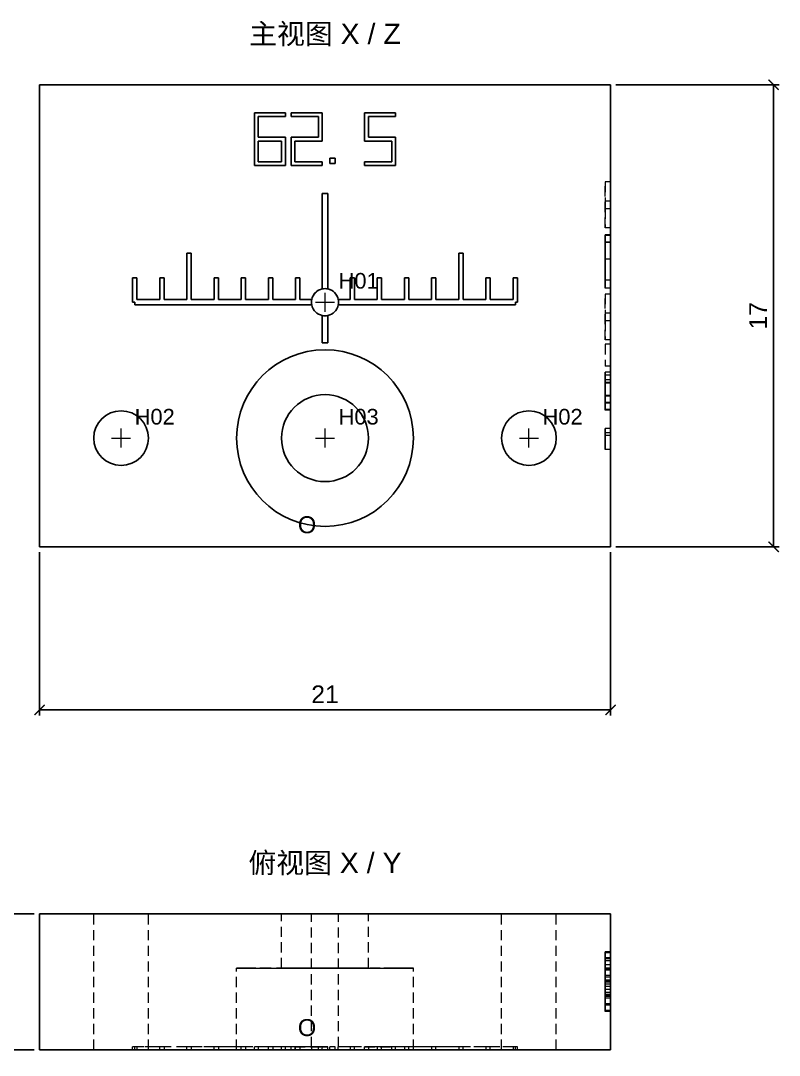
# Model space of a CAD drawing. Header units: millimetres. Extents: x 9 to 164, y 20 to 68.
# Drawn here: x 29.06 to 56.96, y 20.29 to 58.36 of the extents above; entities that cross this region are included whole.
import ezdxf
from ezdxf.enums import TextEntityAlignment as Align

# ---------------------------------------------------------------- set-up
doc = ezdxf.new("R2010")
doc.units = ezdxf.units.MM
doc.linetypes.add('WP_HIDDEN', pattern=[2.3, 1.5, -0.8])
for name, color, linetype, lineweight in [('ANNOTATIONS', 7, 'CONTINUOUS', 18), ('DIMENSIONS', 7, 'CONTINUOUS', 18), ('HIDDEN', 7, 'WP_HIDDEN', 13), ('VISIBLE', 7, 'CONTINUOUS', 25)]:
    doc.layers.add(name, color=color, linetype=linetype, lineweight=lineweight)
doc.styles.add('CJK', font='Arial Unicode.ttf')
doc.styles.add('OpenSansCondensed-Light', font='OpenSansCondensed-Light.ttf')
doc.dimstyles.new('EZDXF', dxfattribs={"dimtxt": 0.25, "dimasz": 0.175, "dimexe": 0.375, "dimexo": 0.125, "dimgap": 0.1, "dimtad": 1, "dimlfac": 100, "dimzin": 12, "dimdsep": 46, "dimtxsty": 'OpenSansCondensed-Light', "dimblk": 'ARCHTICK', "dimcen": 2.5, "dimazin": 3, "dimtfac": 0.5, "dimtmove": 2, "dimatfit": 3})

# ---------------------------------------------------------------- blocks, each defined once
blk = doc.blocks.new('_ARCHTICK')
at = {"color": 0, "linetype": 'BYBLOCK', "const_width": 0.15}
blk.add_lwpolyline([(-0.5, -0.5), (0.5, 0.5)], dxfattribs=at)

msp = doc.modelspace()

# ---------------------------------------------------------------- linework, layer by layer
at = {"layer": 'ANNOTATIONS'}
for p, q in [((40.25, 47.65), (40.25, 48.35)), ((39.9, 48), (40.6, 48)), ((32.75, 42.65), (32.75, 43.35)), ((40.25, 42.65), (40.25, 43.35)), ((47.75, 42.65), (47.75, 43.35)), ((32.4, 43), (33.1, 43)), ((39.9, 43), (40.6, 43)), ((47.4, 43), (48.1, 43))]:
    msp.add_line(p, q, dxfattribs=at)
at = {"layer": 'HIDDEN', "ltscale": 0.25}
for p, q in [((50.75, 52.42426), (50.55, 52.42426)), ((50.55, 52.42426), (50.55, 51.7209)), ((50.55, 50.73909), (50.55, 52.42426)), ((50.75, 51.7209), (50.75, 52.42426)), ((50.75, 52.42426), (50.75, 50.73909)), ((50.75, 51.7209), (50.55, 51.7209)), ((50.55, 51.7209), (50.55, 51.43955)), ((50.75, 51.43955), (50.55, 51.43955)), ((50.55, 51.43955), (50.55, 50.73909)), ((50.75, 51.43955), (50.75, 51.7209)), ((50.75, 50.73909), (50.75, 51.43955)), ((50.75, 50.73909), (50.55, 50.73909)), ((50.75, 50.48385), (50.55, 50.48385)), ((50.55, 49.58326), (50.55, 50.48385)), ((50.75, 50.45194), (50.55, 50.45194)), ((50.55, 50.45194), (50.55, 50.19815)), ((50.75, 50.48385), (50.75, 49.58326)), ((50.75, 50.19815), (50.75, 50.45194)), ((50.75, 50.20831), (50.55, 50.20831)), ((50.55, 50.20831), (50.55, 49.58326)), ((50.75, 50.19815), (50.55, 50.19815)), ((50.75, 49.58326), (50.75, 50.20831)), ((50.75, 49.58326), (50.55, 49.58326)), ((50.75, 48.80738), (50.55, 48.80738)), ((50.75, 48.51734), (50.55, 48.51734)), ((50.75, 48.2998), (50.55, 48.2998)), ((50.55, 48.2998), (50.55, 47.59644)), ((50.55, 46.61463), (50.55, 48.2998)), ((50.75, 47.59644), (50.75, 48.2998)), ((50.75, 48.2998), (50.75, 46.61463)), ((50.75, 47.59644), (50.55, 47.59644)), ((50.55, 47.59644), (50.55, 47.3151)), ((50.75, 47.3151), (50.75, 47.59644)), ((50.75, 47.3151), (50.55, 47.3151)), ((50.55, 47.3151), (50.55, 46.61463)), ((50.75, 46.61463), (50.75, 47.3151)), ((50.75, 46.61463), (50.55, 46.61463)), ((50.75, 46.45221), (50.55, 46.45221)), ((50.55, 46.45221), (50.55, 45.65023)), ((50.75, 45.65023), (50.75, 46.45221)), ((50.75, 45.65023), (50.55, 45.65023)), ((50.75, 45.42109), (50.55, 45.42109)), ((50.75, 45.31668), (50.55, 45.31668)), ((50.75, 45.1441), (50.55, 45.1441)), ((50.75, 45.04839), (50.55, 45.04839)), ((50.75, 45.02373), (50.55, 45.02373)), ((50.75, 44.57271), (50.55, 44.57271)), ((50.55, 44.5437), (50.55, 44.57271)), ((50.75, 44.5437), (50.55, 44.5437)), ((50.75, 44.57271), (50.75, 44.5437)), ((50.75, 44.31602), (50.55, 44.31602)), ((50.55, 44.31602), (50.55, 44.05498)), ((50.75, 44.28991), (50.55, 44.28991)), ((50.55, 44.02887), (50.55, 44.28991)), ((50.75, 44.05498), (50.75, 44.31602)), ((50.75, 44.28991), (50.75, 44.02887)), ((50.75, 44.05498), (50.55, 44.05498)), ((50.75, 44.02887), (50.55, 44.02887)), ((50.75, 43.35887), (50.55, 43.35887)), ((50.55, 43.35887), (50.55, 43.09782)), ((50.55, 43.19064), (50.55, 43.35887)), ((50.75, 43.19064), (50.55, 43.19064)), ((50.75, 43.09782), (50.55, 43.09782)), ((50.75, 43.09782), (50.75, 43.35887)), ((50.75, 43.35887), (50.75, 43.19064)), ((50.75, 42.57574), (50.55, 42.57574)), ((31.745, 20.5), (31.745, 25.5)), ((33.755, 20.5), (33.755, 25.5)), ((38.65, 23.5), (38.65, 25.5)), ((39.75, 20.6), (39.75, 25.5)), ((40.75, 20.6), (40.75, 25.5)), ((41.85, 23.5), (41.85, 25.5)), ((46.745, 20.5), (46.745, 25.5)), ((48.755, 20.5), (48.755, 25.5)), ((50.75, 24.1), (50.55, 24.1)), ((50.75, 24.09855), (50.55, 24.09855)), ((50.75, 24.06229), (50.55, 24.06229)), ((50.55, 21.92755), (50.55, 24.06229)), ((50.55, 24.06229), (50.55, 22.39888)), ((50.55, 24.06229), (50.55, 22.18715)), ((50.75, 24.06229), (50.75, 21.92755)), ((50.75, 22.39888), (50.75, 24.06229)), ((50.75, 22.18715), (50.75, 24.06229)), ((50.75, 23.88392), (50.55, 23.88392)), ((50.75, 23.84476), (50.55, 23.84476)), ((50.75, 23.76645), (50.55, 23.76645)), ((50.55, 22.97752), (50.55, 23.76645)), ((50.75, 23.62432), (50.55, 23.62432)), ((50.55, 23.62432), (50.55, 23.22841)), ((50.75, 23.76645), (50.75, 22.97752)), ((50.75, 23.22841), (50.75, 23.62432)), ((37, 20.5), (37, 23.5)), ((43.5, 20.5), (43.5, 23.5)), ((50.75, 23.50105), (50.55, 23.50105)), ((50.55, 23.50105), (50.55, 23.46625)), ((50.75, 23.46625), (50.55, 23.46625)), ((50.75, 23.42419), (50.55, 23.42419)), ((50.55, 23.42419), (50.55, 23.1617)), ((50.75, 23.22841), (50.55, 23.22841)), ((50.55, 23.22841), (50.55, 22.97897)), ((50.75, 23.46625), (50.75, 23.50105)), ((50.75, 23.1617), (50.75, 23.42419)), ((50.75, 22.97897), (50.75, 23.22841)), ((50.75, 23.1617), (50.55, 23.1617)), ((50.75, 23.05583), (50.55, 23.05583)), ((50.55, 23.05583), (50.55, 22.8267)), ((50.75, 23.02683), (50.55, 23.02683)), ((50.75, 22.97897), (50.55, 22.97897)), ((50.55, 22.97897), (50.55, 22.97752)), ((50.75, 22.97752), (50.55, 22.97752)), ((50.75, 22.91081), (50.55, 22.91081)), ((50.75, 22.8267), (50.75, 23.05583)), ((50.75, 22.97752), (50.75, 22.97897)), ((50.75, 22.8296), (50.55, 22.8296)), ((50.75, 22.8267), (50.55, 22.8267)), ((50.75, 22.71358), (50.55, 22.71358)), ((50.55, 22.71358), (50.55, 22.46124)), ((50.75, 22.60046), (50.55, 22.60046)), ((50.55, 22.53085), (50.55, 22.60046)), ((50.75, 22.53085), (50.55, 22.53085)), ((50.75, 22.52505), (50.55, 22.52505)), ((50.55, 22.52505), (50.55, 22.47864)), ((50.75, 22.47864), (50.55, 22.47864)), ((50.75, 22.46124), (50.55, 22.46124)), ((50.75, 22.46124), (50.75, 22.71358)), ((50.75, 22.60046), (50.75, 22.53085)), ((50.75, 22.47864), (50.75, 22.52505)), ((50.75, 22.39888), (50.55, 22.39888)), ((50.75, 22.18715), (50.55, 22.18715)), ((50.55, 21.93626), (50.55, 22.18715)), ((50.75, 22.14219), (50.55, 22.14219)), ((50.75, 22.14074), (50.55, 22.14074)), ((50.75, 22.18715), (50.75, 21.93626)), ((50.75, 21.93626), (50.55, 21.93626)), ((50.75, 21.92755), (50.55, 21.92755)), ((50.75, 21.9), (50.55, 21.9)), ((33.25, 20.6), (33.17, 20.6)), ((33.33, 20.6), (33.17, 20.6)), ((33.17, 20.5), (33.17, 20.6)), ((33.25, 20.5), (33.25, 20.6)), ((39.7601, 20.6), (33.25, 20.6)), ((34.17, 20.6), (33.33, 20.6)), ((33.33, 20.6), (33.33, 20.5)), ((34.33, 20.6), (34.17, 20.6)), ((34.17, 20.5), (34.17, 20.6)), ((35.17, 20.6), (34.33, 20.6)), ((34.33, 20.6), (34.33, 20.5)), ((35.33, 20.6), (35.17, 20.6)), ((35.17, 20.5), (35.17, 20.6)), ((36.17, 20.6), (35.33, 20.6)), ((35.33, 20.6), (35.33, 20.5)), ((36.33, 20.6), (36.17, 20.6)), ((36.17, 20.5), (36.17, 20.6)), ((37.17, 20.6), (36.33, 20.6)), ((36.33, 20.6), (36.33, 20.5)), ((37.33, 20.6), (37.17, 20.6)), ((37.17, 20.5), (37.17, 20.6)), ((38.17, 20.6), (37.33, 20.6)), ((37.33, 20.6), (37.33, 20.5)), ((37.655, 20.5), (37.655, 20.6)), ((38.795, 20.6), (37.655, 20.6)), ((38.795, 20.6), (37.795, 20.6)), ((37.795, 20.6), (37.795, 20.5)), ((38.655, 20.6), (37.795, 20.6)), ((38.33, 20.6), (38.17, 20.6)), ((38.17, 20.5), (38.17, 20.6)), ((39.17, 20.6), (38.33, 20.6)), ((38.33, 20.6), (38.33, 20.5)), ((38.655, 20.5), (38.655, 20.6)), ((38.795, 20.5), (38.795, 20.6)), ((40.145, 20.6), (39.005, 20.6)), ((39.005, 20.5), (39.005, 20.6)), ((40.005, 20.6), (39.005, 20.6)), ((39.145, 20.6), (40.145, 20.6)), ((39.145, 20.6), (39.145, 20.5)), ((39.33, 20.6), (39.17, 20.6)), ((39.17, 20.5), (39.17, 20.6)), ((39.7601, 20.6), (39.33, 20.6)), ((39.33, 20.6), (39.33, 20.5)), ((39.7601, 20.5), (39.7601, 20.6)), ((40.005, 20.5), (40.005, 20.6)), ((40.145, 20.5), (40.145, 20.6)), ((40.15, 20.5), (40.15, 20.6)), ((40.35, 20.6), (40.15, 20.6)), ((40.35, 20.5), (40.35, 20.6)), ((40.425, 20.5), (40.425, 20.6)), ((40.625, 20.6), (40.425, 20.6)), ((40.625, 20.5), (40.625, 20.6)), ((40.7399, 20.5), (40.7399, 20.6)), ((41.17, 20.6), (40.7399, 20.6)), ((47.25, 20.6), (40.7399, 20.6)), ((41.17, 20.6), (41.17, 20.5)), ((41.33, 20.6), (41.17, 20.6)), ((42.17, 20.6), (41.33, 20.6)), ((41.33, 20.5), (41.33, 20.6)), ((41.705, 20.6), (42.845, 20.6)), ((41.705, 20.5), (41.705, 20.6)), ((42.705, 20.6), (41.705, 20.6)), ((42.845, 20.6), (41.845, 20.6)), ((41.845, 20.6), (41.845, 20.5)), ((42.33, 20.6), (42.17, 20.6)), ((42.17, 20.6), (42.17, 20.5)), ((43.17, 20.6), (42.33, 20.6)), ((42.33, 20.5), (42.33, 20.6)), ((42.705, 20.5), (42.705, 20.6)), ((42.845, 20.5), (42.845, 20.6)), ((43.33, 20.6), (43.17, 20.6)), ((43.17, 20.6), (43.17, 20.5)), ((44.17, 20.6), (43.33, 20.6)), ((43.33, 20.5), (43.33, 20.6)), ((44.33, 20.6), (44.17, 20.6)), ((44.17, 20.6), (44.17, 20.5)), ((45.17, 20.6), (44.33, 20.6)), ((44.33, 20.5), (44.33, 20.6)), ((45.33, 20.6), (45.17, 20.6)), ((45.17, 20.6), (45.17, 20.5)), ((46.17, 20.6), (45.33, 20.6)), ((45.33, 20.5), (45.33, 20.6)), ((46.33, 20.6), (46.17, 20.6)), ((46.17, 20.6), (46.17, 20.5)), ((47.17, 20.6), (46.33, 20.6)), ((46.33, 20.5), (46.33, 20.6)), ((47.33, 20.6), (47.17, 20.6)), ((47.17, 20.6), (47.17, 20.5)), ((47.33, 20.6), (47.25, 20.6)), ((47.25, 20.5), (47.25, 20.6)), ((47.33, 20.5), (47.33, 20.6)), ((33.17, 20.5), (33.33, 20.5)), ((33.17, 20.5), (33.25, 20.5)), ((33.25, 20.5), (39.7601, 20.5)), ((33.33, 20.5), (34.17, 20.5)), ((34.17, 20.5), (34.33, 20.5)), ((34.33, 20.5), (35.17, 20.5)), ((35.17, 20.5), (35.33, 20.5)), ((35.33, 20.5), (36.17, 20.5)), ((36.17, 20.5), (36.33, 20.5)), ((36.33, 20.5), (37.17, 20.5)), ((37.17, 20.5), (37.33, 20.5)), ((37.33, 20.5), (38.17, 20.5)), ((37.655, 20.5), (38.795, 20.5)), ((37.795, 20.5), (38.795, 20.5)), ((37.795, 20.5), (38.655, 20.5)), ((38.17, 20.5), (38.33, 20.5)), ((38.33, 20.5), (39.17, 20.5)), ((39.005, 20.5), (40.145, 20.5)), ((39.005, 20.5), (40.005, 20.5)), ((39.145, 20.5), (40.145, 20.5)), ((39.17, 20.5), (39.33, 20.5)), ((39.33, 20.5), (39.7601, 20.5)), ((40.15, 20.5), (40.35, 20.5)), ((40.425, 20.5), (40.625, 20.5)), ((40.7399, 20.5), (47.25, 20.5)), ((40.7399, 20.5), (41.17, 20.5)), ((41.17, 20.5), (41.33, 20.5)), ((41.33, 20.5), (42.17, 20.5)), ((41.705, 20.5), (42.845, 20.5)), ((41.705, 20.5), (42.705, 20.5)), ((41.845, 20.5), (42.845, 20.5)), ((42.17, 20.5), (42.33, 20.5)), ((42.33, 20.5), (43.17, 20.5)), ((43.17, 20.5), (43.33, 20.5)), ((43.33, 20.5), (44.17, 20.5)), ((44.17, 20.5), (44.33, 20.5)), ((44.33, 20.5), (45.17, 20.5)), ((45.17, 20.5), (45.33, 20.5)), ((45.33, 20.5), (46.17, 20.5)), ((46.17, 20.5), (46.33, 20.5)), ((46.33, 20.5), (47.17, 20.5)), ((47.17, 20.5), (47.33, 20.5)), ((47.25, 20.5), (47.33, 20.5))]:
    msp.add_line(p, q, dxfattribs=at)
for points in [[(50.55, 50.48385), (50.55, 50.05603)], [(50.55, 50.29097), (50.55, 50.38415), (50.55, 50.45194)], [(50.55, 49.99875), (50.55, 50.08689), (50.55, 50.16498), (50.55, 50.23301), (50.55, 50.29097)], [(50.75, 50.05603), (50.75, 50.48385)], [(50.75, 50.45194), (50.75, 50.38485), (50.75, 50.29097)], [(50.75, 50.29097), (50.75, 50.16425), (50.75, 49.99875)], [(50.55, 49.94436), (50.55, 50.02612), (50.55, 50.09736), (50.55, 50.15809), (50.55, 50.20831)], [(50.55, 50.19815), (50.55, 50.1445), (50.55, 50.07924)], [(50.55, 50.07924), (50.55, 49.99295), (50.55, 49.8762)], [(50.55, 50.05603), (50.55, 49.60356)], [(50.55, 49.58181), (50.55, 49.80133), (50.55, 49.99875)], [(50.55, 49.58761), (50.55, 49.94436)], [(50.55, 49.8762), (50.55, 49.73698), (50.55, 49.58326)], [(50.75, 50.20831), (50.75, 50.15734), (50.75, 50.09611), (50.75, 49.94436)], [(50.75, 50.07924), (50.75, 50.14491), (50.75, 50.19815)], [(50.75, 49.8762), (50.75, 49.99262), (50.75, 50.07924)], [(50.75, 49.60356), (50.75, 50.05603)], [(50.75, 49.99875), (50.75, 49.8002), (50.75, 49.58181)], [(50.75, 49.94436), (50.75, 49.58761)], [(50.75, 49.58326), (50.75, 49.73662), (50.75, 49.8762)], [(50.55, 49.60356), (50.55, 49.30463), (50.55, 49.03434)], [(50.55, 49.19024), (50.55, 49.38312), (50.55, 49.58761)], [(50.55, 49.58326), (50.55, 49.40343), (50.55, 49.2497)], [(50.55, 49.02057), (50.55, 49.2827), (50.55, 49.58181)], [(50.75, 49.03434), (50.75, 49.30617), (50.75, 49.60356)], [(50.75, 49.58761), (50.75, 49.38318), (50.75, 49.19024)], [(50.75, 49.2497), (50.75, 49.40447), (50.75, 49.58326)], [(50.75, 49.58181), (50.75, 49.28526), (50.75, 49.02057)], [(50.55, 49.2497), (50.55, 49.12263), (50.55, 49.02274)], [(50.55, 48.90527), (50.55, 48.95979), (50.55, 49.02546), (50.55, 49.10228), (50.55, 49.19024)], [(50.75, 49.02274), (50.75, 49.12298), (50.75, 49.2497)], [(50.75, 49.19024), (50.75, 49.1023), (50.75, 49.0253), (50.75, 48.95958), (50.75, 48.90527)], [(50.55, 49.03434), (50.55, 48.9142), (50.55, 48.80974), (50.55, 48.72096), (50.55, 48.64786)], [(50.55, 49.02274), (50.55, 48.94606), (50.55, 48.8886)], [(50.55, 48.64713), (50.55, 48.71915), (50.55, 48.80539), (50.55, 48.90586), (50.55, 49.02057)], [(50.55, 48.80738), (50.55, 48.8135), (50.55, 48.83186), (50.55, 48.86245), (50.55, 48.90527)], [(50.55, 48.8886), (50.55, 48.85307), (50.55, 48.82769), (50.55, 48.81246), (50.55, 48.80738)], [(50.75, 48.64786), (50.75, 48.72082), (50.75, 48.80989), (50.75, 48.91466), (50.75, 49.03434)], [(50.75, 48.8886), (50.75, 48.9461), (50.75, 49.02274)], [(50.75, 49.02057), (50.75, 48.9054), (50.75, 48.80447), (50.75, 48.71833), (50.75, 48.64713)], [(50.75, 48.90527), (50.75, 48.86174), (50.75, 48.83118), (50.75, 48.81323), (50.75, 48.80738)], [(50.75, 48.80738), (50.75, 48.8124), (50.75, 48.82756), (50.75, 48.85294), (50.75, 48.8886)], [(50.55, 48.64786), (50.55, 48.59075), (50.55, 48.54997), (50.55, 48.52549), (50.55, 48.51734)], [(50.55, 48.51734), (50.55, 48.52545), (50.55, 48.54979), (50.55, 48.59035), (50.55, 48.64713)], [(50.75, 48.51734), (50.75, 48.52531), (50.75, 48.54956), (50.75, 48.59039), (50.75, 48.64786)], [(50.75, 48.64713), (50.75, 48.59024), (50.75, 48.54962), (50.75, 48.52536), (50.75, 48.51734)], [(50.55, 45.42109), (50.55, 45.4084), (50.55, 45.37034), (50.55, 45.30689), (50.55, 45.21806)], [(50.55, 45.31668), (50.55, 45.36236), (50.55, 45.39499), (50.55, 45.41457), (50.55, 45.42109)], [(50.55, 45.02373), (50.55, 45.11274), (50.55, 45.19123), (50.55, 45.25921), (50.55, 45.31668)], [(50.55, 45.31668), (50.55, 45.29819), (50.55, 45.24272)], [(50.55, 45.23909), (50.55, 45.29728), (50.55, 45.31668)], [(50.75, 45.21806), (50.75, 45.30648), (50.75, 45.37029), (50.75, 45.40851), (50.75, 45.42109)], [(50.75, 45.42109), (50.75, 45.4147), (50.75, 45.39528), (50.75, 45.36262), (50.75, 45.31668)], [(50.75, 45.31668), (50.75, 45.259), (50.75, 45.19073), (50.75, 45.02373)], [(50.75, 45.24272), (50.75, 45.2982), (50.75, 45.31668)], [(50.75, 45.31668), (50.75, 45.29725), (50.75, 45.23909)], [(50.55, 45.24272), (50.55, 45.15099), (50.55, 45.02373)], [(50.55, 45.01503), (50.55, 45.14428), (50.55, 45.23909)], [(50.55, 45.21806), (50.55, 45.10984), (50.55, 44.9882), (50.55, 44.85315), (50.55, 44.70468)], [(50.55, 45.1441), (50.55, 45.13676), (50.55, 45.11473), (50.55, 45.07802), (50.55, 45.02663)], [(50.55, 45.01721), (50.55, 45.07272), (50.55, 45.11238), (50.55, 45.13617), (50.55, 45.1441)], [(50.55, 45.04839), (50.55, 45.04231), (50.55, 45.02409), (50.55, 44.99373), (50.55, 44.95122)], [(50.55, 44.91496), (50.55, 44.97334), (50.55, 45.01503), (50.55, 45.04005), (50.55, 45.04839)], [(50.55, 45.02663), (50.55, 44.89321), (50.55, 44.72788)], [(50.55, 44.70613), (50.55, 44.87599), (50.55, 45.01721)], [(50.55, 44.69453), (50.55, 44.86167), (50.55, 45.01503)], [(50.55, 44.95122), (50.55, 44.83991), (50.55, 44.70033)], [(50.75, 45.02373), (50.75, 45.15062), (50.75, 45.24272)], [(50.75, 45.23909), (50.75, 45.14406), (50.75, 45.01503)], [(50.75, 44.70468), (50.75, 44.85109), (50.75, 44.98648), (50.75, 45.10922), (50.75, 45.21806)], [(50.75, 45.02663), (50.75, 45.07808), (50.75, 45.11486), (50.75, 45.13684), (50.75, 45.1441)], [(50.75, 45.1441), (50.75, 45.13624), (50.75, 45.11247), (50.75, 45.07272), (50.75, 45.01721)], [(50.75, 44.95122), (50.75, 44.99374), (50.75, 45.02415), (50.75, 45.04235), (50.75, 45.04839)], [(50.75, 45.04839), (50.75, 45.04018), (50.75, 45.01526), (50.75, 44.97344), (50.75, 44.91496)], [(50.75, 44.72788), (50.75, 44.89284), (50.75, 45.02663)], [(50.75, 45.01721), (50.75, 44.87588), (50.75, 44.70613)], [(50.75, 45.01503), (50.75, 44.86143), (50.75, 44.69453)], [(50.75, 44.70033), (50.75, 44.8396), (50.75, 44.95122)], [(50.55, 44.61477), (50.55, 44.7732), (50.55, 44.91496)], [(50.55, 44.72788), (50.55, 44.64486), (50.55, 44.5437)], [(50.55, 44.44291), (50.55, 44.56274), (50.55, 44.70613)], [(50.55, 44.70468), (50.55, 44.57067), (50.55, 44.44853), (50.55, 44.33827), (50.55, 44.23988)], [(50.55, 44.70033), (50.55, 44.56074), (50.55, 44.44654)], [(50.55, 44.27251), (50.55, 44.36252), (50.55, 44.46285), (50.55, 44.57353), (50.55, 44.69453)], [(50.55, 44.57271), (50.55, 44.61477)], [(50.75, 44.91496), (50.75, 44.77304), (50.75, 44.61477)], [(50.75, 44.5437), (50.75, 44.64452), (50.75, 44.72788)], [(50.75, 44.70613), (50.75, 44.56291), (50.75, 44.44291)], [(50.75, 44.23988), (50.75, 44.33891), (50.75, 44.45005), (50.75, 44.70468)], [(50.75, 44.44654), (50.75, 44.56096), (50.75, 44.70033)], [(50.75, 44.69453), (50.75, 44.46408), (50.75, 44.36308), (50.75, 44.27251)], [(50.75, 44.61477), (50.75, 44.57271)], [(50.55, 44.44654), (50.55, 44.36315), (50.55, 44.31602)], [(50.55, 44.28991), (50.55, 44.35064), (50.55, 44.44291)], [(50.55, 44.05498), (50.55, 44.08652), (50.55, 44.13329), (50.55, 44.19529), (50.55, 44.27251)], [(50.55, 44.23988), (50.55, 44.15735), (50.55, 44.09468), (50.55, 44.05185), (50.55, 44.02887)], [(50.75, 44.31602), (50.75, 44.36262), (50.75, 44.44654)], [(50.75, 44.44291), (50.75, 44.34963), (50.75, 44.28991)], [(50.75, 44.27251), (50.75, 44.19456), (50.75, 44.13233), (50.75, 44.0859), (50.75, 44.05498)], [(50.75, 44.02887), (50.75, 44.05156), (50.75, 44.09429), (50.75, 44.15721), (50.75, 44.23988)], [(50.55, 42.9586), (50.55, 43.03456), (50.55, 43.09855), (50.55, 43.15058), (50.55, 43.19064)], [(50.55, 43.09782), (50.55, 42.98888), (50.55, 42.85056)], [(50.75, 43.19064), (50.75, 43.14986), (50.75, 43.09729), (50.75, 43.03336), (50.75, 42.9586)], [(50.75, 42.85056), (50.75, 42.98806), (50.75, 43.09782)], [(50.55, 42.57574), (50.55, 42.78095), (50.55, 42.9586)], [(50.55, 42.85056), (50.55, 42.70536), (50.55, 42.57574)], [(50.75, 42.9586), (50.75, 42.78014), (50.75, 42.57574)], [(50.75, 42.57574), (50.75, 42.70627), (50.75, 42.85056)], [(33.755, 25.5), (33.7298, 25.5), (33.65547, 25.5), (33.53574, 25.5), (33.37661, 25.5), (33.18605, 25.5), (32.97363, 25.5), (32.75, 25.5), (32.52637, 25.5), (32.31395, 25.5), (32.12339, 25.5), (31.96426, 25.5), (31.84453, 25.5), (31.7702, 25.5), (31.745, 25.5)], [(31.745, 25.5), (31.75132, 25.5), (31.7702, 25.5), (31.8014, 25.5), (31.84453, 25.5), (31.89904, 25.5), (31.96426, 25.5), (32.03936, 25.5), (32.12339, 25.5), (32.21531, 25.5), (32.31395, 25.5), (32.41807, 25.5), (32.52637, 25.5), (32.63748, 25.5), (32.75, 25.5)], [(32.75, 25.5), (32.86252, 25.5), (32.97363, 25.5), (33.08193, 25.5), (33.18605, 25.5), (33.28469, 25.5), (33.37661, 25.5), (33.46064, 25.5), (33.53574, 25.5), (33.60096, 25.5), (33.65547, 25.5), (33.6986, 25.5), (33.7298, 25.5), (33.74868, 25.5), (33.755, 25.5)], [(41.85, 25.5), (41.80988, 25.5), (41.69155, 25.5), (41.50093, 25.5), (41.24758, 25.5), (40.94421, 25.5), (40.60603, 25.5), (40.25, 25.5), (39.89397, 25.5), (39.55579, 25.5), (39.25242, 25.5), (38.99907, 25.5), (38.80845, 25.5), (38.69012, 25.5), (38.65, 25.5)], [(38.65, 25.5), (38.66006, 25.5), (38.69012, 25.5), (38.73979, 25.5), (38.80845, 25.5), (38.89524, 25.5), (38.99907, 25.5), (39.11863, 25.5), (39.25242, 25.5), (39.39875, 25.5), (39.55579, 25.5), (39.72155, 25.5), (39.89397, 25.5), (40.07086, 25.5), (40.25, 25.5)], [(40.75, 25.5), (40.73746, 25.5), (40.70048, 25.5), (40.64092, 25.5), (40.56174, 25.5), (40.46694, 25.5), (40.36126, 25.5), (40.25, 25.5), (40.13874, 25.5), (40.03306, 25.5), (39.93826, 25.5), (39.85908, 25.5), (39.79952, 25.5), (39.76254, 25.5), (39.75, 25.5)], [(39.75, 25.5), (39.75314, 25.5), (39.76254, 25.5), (39.77806, 25.5), (39.79952, 25.5), (39.82664, 25.5), (39.85908, 25.5), (39.89645, 25.5), (39.93826, 25.5), (39.98398, 25.5), (40.03306, 25.5), (40.08486, 25.5), (40.13874, 25.5), (40.19402, 25.5), (40.25, 25.5)], [(40.25, 25.5), (40.42914, 25.5), (40.60603, 25.5), (40.77845, 25.5), (40.94421, 25.5), (41.10125, 25.5), (41.24758, 25.5), (41.38137, 25.5), (41.50093, 25.5), (41.60476, 25.5), (41.69155, 25.5), (41.76021, 25.5), (41.80988, 25.5), (41.83994, 25.5), (41.85, 25.5)], [(40.25, 25.5), (40.30598, 25.5), (40.36126, 25.5), (40.41514, 25.5), (40.46694, 25.5), (40.51602, 25.5), (40.56174, 25.5), (40.60355, 25.5), (40.64092, 25.5), (40.67336, 25.5), (40.70048, 25.5), (40.72194, 25.5), (40.73746, 25.5), (40.74686, 25.5), (40.75, 25.5)], [(48.755, 25.5), (48.7298, 25.5), (48.65547, 25.5), (48.53574, 25.5), (48.37661, 25.5), (48.18605, 25.5), (47.97363, 25.5), (47.75, 25.5), (47.52637, 25.5), (47.31395, 25.5), (47.12339, 25.5), (46.96426, 25.5), (46.84453, 25.5), (46.7702, 25.5), (46.745, 25.5)], [(46.745, 25.5), (46.75132, 25.5), (46.7702, 25.5), (46.8014, 25.5), (46.84453, 25.5), (46.89904, 25.5), (46.96426, 25.5), (47.03936, 25.5), (47.12339, 25.5), (47.21531, 25.5), (47.31395, 25.5), (47.41807, 25.5), (47.52637, 25.5), (47.63748, 25.5), (47.75, 25.5)], [(47.75, 25.5), (47.86252, 25.5), (47.97363, 25.5), (48.08193, 25.5), (48.18605, 25.5), (48.28469, 25.5), (48.37661, 25.5), (48.46064, 25.5), (48.53574, 25.5), (48.60096, 25.5), (48.65547, 25.5), (48.6986, 25.5), (48.7298, 25.5), (48.74868, 25.5), (48.755, 25.5)], [(50.55, 24.1), (50.55, 24.08958), (50.55, 24.05831), (50.55, 24.00619), (50.55, 23.93322)], [(50.55, 23.90639), (50.55, 23.9911), (50.55, 24.0516), (50.55, 24.0879), (50.55, 24.1)], [(50.55, 24.09855), (50.55, 24.09017), (50.55, 24.06501), (50.55, 24.02309), (50.55, 23.9644)], [(50.55, 24.01516), (50.55, 24.05164), (50.55, 24.0777), (50.55, 24.09334), (50.55, 24.09855)], [(50.55, 23.76645), (50.55, 23.84399), (50.55, 23.91129), (50.55, 23.96835), (50.55, 24.01516)], [(50.75, 23.93322), (50.75, 24.00657), (50.75, 24.05885), (50.75, 24.08985), (50.75, 24.1)], [(50.75, 24.1), (50.75, 24.08825), (50.75, 24.05224), (50.75, 23.99149), (50.75, 23.90639)], [(50.75, 23.9644), (50.75, 24.0234), (50.75, 24.06538), (50.75, 24.09033), (50.75, 24.09855)], [(50.75, 24.09855), (50.75, 24.09333), (50.75, 24.07767), (50.75, 24.05159), (50.75, 24.01516)], [(50.75, 24.01516), (50.75, 23.96792), (50.75, 23.91055), (50.75, 23.76645)], [(50.55, 23.9644), (50.55, 23.88985), (50.55, 23.80035), (50.55, 23.69588), (50.55, 23.57647)], [(50.55, 23.93322), (50.55, 23.84367), (50.55, 23.74179), (50.55, 23.62759), (50.55, 23.50105)], [(50.55, 23.43434), (50.55, 23.56826), (50.55, 23.69158), (50.55, 23.80429), (50.55, 23.90639)], [(50.55, 23.88392), (50.55, 23.87594), (50.55, 23.85201), (50.55, 23.81213), (50.55, 23.7563)], [(50.55, 23.78603), (50.55, 23.82885), (50.55, 23.85944), (50.55, 23.8778), (50.55, 23.88392)], [(50.55, 23.84476), (50.55, 23.82718), (50.55, 23.77442)], [(50.55, 23.75194), (50.55, 23.79255), (50.55, 23.82156), (50.55, 23.83896), (50.55, 23.84476)], [(50.55, 23.46625), (50.55, 23.56944), (50.55, 23.65714), (50.55, 23.72933), (50.55, 23.78603)], [(50.55, 23.77442), (50.55, 23.62432)], [(50.55, 23.7563), (50.55, 23.61345), (50.55, 23.44015)], [(50.55, 23.4677), (50.55, 23.55725), (50.55, 23.63448), (50.55, 23.69937), (50.55, 23.75194)], [(50.75, 23.57647), (50.75, 23.69569), (50.75, 23.8005), (50.75, 23.89018), (50.75, 23.9644)], [(50.75, 23.50105), (50.75, 23.62651), (50.75, 23.741), (50.75, 23.84348), (50.75, 23.93322)], [(50.75, 23.90639), (50.75, 23.80487), (50.75, 23.69169), (50.75, 23.43434)], [(50.75, 23.7563), (50.75, 23.81207), (50.75, 23.85205), (50.75, 23.87599), (50.75, 23.88392)], [(50.75, 23.88392), (50.75, 23.87784), (50.75, 23.85951), (50.75, 23.82887), (50.75, 23.78603)], [(50.75, 23.77442), (50.75, 23.82715), (50.75, 23.84476)], [(50.75, 23.84476), (50.75, 23.83897), (50.75, 23.82157), (50.75, 23.79253), (50.75, 23.75194)], [(50.75, 23.78603), (50.75, 23.72817), (50.75, 23.65501), (50.75, 23.56738), (50.75, 23.46625)], [(50.75, 23.62432), (50.75, 23.77442)], [(50.75, 23.44015), (50.75, 23.61323), (50.75, 23.7563)], [(50.75, 23.75194), (50.75, 23.69939), (50.75, 23.63432), (50.75, 23.55695), (50.75, 23.4677)], [(43.5, 23.5), (43.41852, 23.5), (43.17815, 23.5), (42.79095, 23.5), (42.27634, 23.5), (41.66012, 23.5), (40.97319, 23.5), (40.25, 23.5), (39.52681, 23.5), (38.83988, 23.5), (38.22366, 23.5), (37.70905, 23.5), (37.32185, 23.5), (37.08148, 23.5), (37, 23.5)], [(37, 23.5), (37.02044, 23.5), (37.08148, 23.5), (37.18238, 23.5), (37.32185, 23.5), (37.49815, 23.5), (37.70905, 23.5), (37.9519, 23.5), (38.22366, 23.5), (38.5209, 23.5), (38.83988, 23.5), (39.17659, 23.5), (39.52681, 23.5), (39.88612, 23.5), (40.25, 23.5)], [(41.85, 23.5), (41.80988, 23.5), (41.69155, 23.5), (41.50093, 23.5), (41.24758, 23.5), (40.94421, 23.5), (40.60603, 23.5), (40.25, 23.5), (39.89397, 23.5), (39.55579, 23.5), (39.25242, 23.5), (38.99907, 23.5), (38.80845, 23.5), (38.69012, 23.5), (38.65, 23.5)], [(38.65, 23.5), (38.66006, 23.5), (38.69012, 23.5), (38.73979, 23.5), (38.80845, 23.5), (38.89524, 23.5), (38.99907, 23.5), (39.11863, 23.5), (39.25242, 23.5), (39.39875, 23.5), (39.55579, 23.5), (39.72155, 23.5), (39.89397, 23.5), (40.07086, 23.5), (40.25, 23.5)], [(40.25, 23.5), (40.42914, 23.5), (40.60603, 23.5), (40.77845, 23.5), (40.94421, 23.5), (41.10125, 23.5), (41.24758, 23.5), (41.38137, 23.5), (41.50093, 23.5), (41.60476, 23.5), (41.69155, 23.5), (41.76021, 23.5), (41.80988, 23.5), (41.83994, 23.5), (41.85, 23.5)], [(40.25, 23.5), (40.61388, 23.5), (40.97319, 23.5), (41.32341, 23.5), (41.66012, 23.5), (41.9791, 23.5), (42.27634, 23.5), (42.5481, 23.5), (42.79095, 23.5), (43.00185, 23.5), (43.17815, 23.5), (43.31762, 23.5), (43.41852, 23.5), (43.47956, 23.5), (43.5, 23.5)], [(50.55, 23.57647), (50.55, 23.30781), (50.55, 23.00943)], [(50.55, 22.99202), (50.55, 23.12835), (50.55, 23.25307), (50.55, 23.36618), (50.55, 23.4677)], [(50.55, 23.44015), (50.55, 23.27609), (50.55, 23.14357)], [(50.55, 23.09136), (50.55, 23.24563), (50.55, 23.43434)], [(50.75, 23.00943), (50.75, 23.30605), (50.75, 23.57647)], [(50.75, 23.4677), (50.75, 23.3641), (50.75, 23.24975), (50.75, 22.99202)], [(50.75, 23.14357), (50.75, 23.27642), (50.75, 23.44015)], [(50.75, 23.43434), (50.75, 23.2466), (50.75, 23.09136)], [(50.55, 23.14357), (50.55, 23.0925), (50.55, 23.05602), (50.55, 23.03413), (50.55, 23.02683)], [(50.55, 22.91081), (50.55, 22.93841), (50.55, 22.9777), (50.55, 23.02869), (50.55, 23.09136)], [(50.55, 23.02683), (50.55, 23.03408), (50.55, 23.05583)], [(50.55, 23.00943), (50.55, 22.70941), (50.55, 22.43006)], [(50.55, 22.56421), (50.55, 22.76978), (50.55, 22.99202)], [(50.55, 22.73098), (50.55, 22.8325), (50.55, 22.91081)], [(50.75, 23.02683), (50.75, 23.03404), (50.75, 23.05587), (50.75, 23.09242), (50.75, 23.14357)], [(50.75, 23.09136), (50.75, 23.02849), (50.75, 22.97739), (50.75, 22.93818), (50.75, 22.91081)], [(50.75, 23.05583), (50.75, 23.03413), (50.75, 23.02683)], [(50.75, 22.43006), (50.75, 22.71017), (50.75, 23.00943)], [(50.75, 22.99202), (50.75, 22.77046), (50.75, 22.56421)], [(50.75, 22.91081), (50.75, 22.8328), (50.75, 22.73098)], [(50.55, 22.8296), (50.55, 22.82416), (50.55, 22.80784), (50.55, 22.78065), (50.55, 22.74258)], [(50.55, 22.8267), (50.55, 22.8296)], [(50.55, 22.74258), (50.55, 22.69319), (50.55, 22.632), (50.55, 22.55904), (50.55, 22.47429)], [(50.55, 22.48009), (50.55, 22.6117), (50.55, 22.73098)], [(50.55, 22.57871), (50.55, 22.65738), (50.55, 22.71358)], [(50.55, 22.60046), (50.55, 22.45544), (50.55, 22.34522)], [(50.55, 22.39888), (50.55, 22.57871)], [(50.55, 22.35392), (50.55, 22.56421)], [(50.55, 22.18279), (50.55, 22.25458), (50.55, 22.33652), (50.55, 22.42861), (50.55, 22.53085)], [(50.55, 22.2379), (50.55, 22.29174), (50.55, 22.35755), (50.55, 22.43532), (50.55, 22.52505)], [(50.55, 22.206), (50.55, 22.48009)], [(50.55, 22.47864), (50.55, 22.35478), (50.55, 22.2457), (50.55, 22.15139), (50.55, 22.07185)], [(50.55, 22.47429), (50.55, 22.34305), (50.55, 22.23645)], [(50.55, 22.46124), (50.55, 22.3474), (50.55, 22.2118)], [(50.75, 22.74258), (50.75, 22.78067), (50.75, 22.80789), (50.75, 22.82419), (50.75, 22.8296)], [(50.75, 22.8296), (50.75, 22.8267)], [(50.75, 22.47429), (50.75, 22.5584), (50.75, 22.63155), (50.75, 22.69307), (50.75, 22.74258)], [(50.75, 22.73098), (50.75, 22.61166), (50.75, 22.48009)], [(50.75, 22.71358), (50.75, 22.65693), (50.75, 22.57871)], [(50.75, 22.34522), (50.75, 22.45633), (50.75, 22.60046)], [(50.75, 22.57871), (50.75, 22.39888)], [(50.75, 22.56421), (50.75, 22.35392)], [(50.75, 22.53085), (50.75, 22.33804), (50.75, 22.18279)], [(50.75, 22.52505), (50.75, 22.43647), (50.75, 22.35872), (50.75, 22.29239), (50.75, 22.2379)], [(50.75, 22.48009), (50.75, 22.206)], [(50.75, 22.07185), (50.75, 22.15229), (50.75, 22.2475), (50.75, 22.35665), (50.75, 22.47864)], [(50.75, 22.23645), (50.75, 22.34317), (50.75, 22.47429)], [(50.75, 22.2118), (50.75, 22.34792), (50.75, 22.46124)], [(50.55, 22.43006), (50.55, 22.30421), (50.55, 22.19567), (50.55, 22.10444), (50.55, 22.03052)], [(50.55, 22.19947), (50.55, 22.26745), (50.55, 22.35392)], [(50.55, 22.34522), (50.55, 22.26165), (50.55, 22.19657)], [(50.55, 22.14219), (50.55, 22.14817), (50.55, 22.16612), (50.55, 22.19603), (50.55, 22.2379)], [(50.55, 22.23645), (50.55, 22.19521), (50.55, 22.16575), (50.55, 22.14808), (50.55, 22.14219)], [(50.55, 22.2118), (50.55, 21.92755)], [(50.55, 22.00224), (50.55, 22.09052), (50.55, 22.206)], [(50.55, 22.14074), (50.55, 22.15542), (50.55, 22.19947)], [(50.55, 22.19657), (50.55, 22.1547), (50.55, 22.14074)], [(50.55, 21.97469), (50.55, 22.06406), (50.55, 22.18279)], [(50.75, 22.03052), (50.75, 22.10479), (50.75, 22.19665), (50.75, 22.30542), (50.75, 22.43006)], [(50.75, 22.35392), (50.75, 22.26721), (50.75, 22.19947)], [(50.75, 22.19657), (50.75, 22.26141), (50.75, 22.34522)], [(50.75, 22.2379), (50.75, 22.19598), (50.75, 22.16603), (50.75, 22.14812), (50.75, 22.14219)], [(50.75, 22.14219), (50.75, 22.14802), (50.75, 22.16564), (50.75, 22.19513), (50.75, 22.23645)], [(50.75, 21.92755), (50.75, 22.2118)], [(50.75, 22.206), (50.75, 22.09032), (50.75, 22.00224)], [(50.75, 22.19947), (50.75, 22.15524), (50.75, 22.14074)], [(50.75, 22.14074), (50.75, 22.15463), (50.75, 22.19657)], [(50.75, 22.18279), (50.75, 22.06354), (50.75, 21.97469)], [(50.55, 22.07185), (50.55, 22.00872), (50.55, 21.96363), (50.55, 21.93657), (50.55, 21.92755)], [(50.55, 22.03052), (50.55, 21.97342), (50.55, 21.93263), (50.55, 21.90816), (50.55, 21.9)], [(50.55, 21.92755), (50.55, 21.94623), (50.55, 22.00224)], [(50.55, 21.9), (50.55, 21.91867), (50.55, 21.97469)], [(50.75, 21.92755), (50.75, 21.93637), (50.75, 21.96321), (50.75, 22.0084), (50.75, 22.07185)], [(50.75, 21.9), (50.75, 21.90791), (50.75, 21.93204), (50.75, 21.97284), (50.75, 22.03052)], [(50.75, 22.00224), (50.75, 21.94617), (50.75, 21.92755)], [(50.75, 21.97469), (50.75, 21.91847), (50.75, 21.9)], [(39.7601, 20.6), (39.75871, 20.6), (39.75743, 20.6), (39.75624, 20.6), (39.75516, 20.6), (39.75418, 20.6), (39.75331, 20.6), (39.75253, 20.6), (39.75186, 20.6), (39.75129, 20.6), (39.75083, 20.6), (39.75047, 20.6), (39.75021, 20.6), (39.75005, 20.6), (39.75, 20.6)], [(40.35, 20.6), (40.33587, 20.6), (40.32167, 20.6), (40.3074, 20.6), (40.29309, 20.6), (40.27875, 20.6), (40.26438, 20.6), (40.25, 20.6), (40.23562, 20.6), (40.22125, 20.6), (40.20691, 20.6), (40.1926, 20.6), (40.17833, 20.6), (40.16413, 20.6), (40.15, 20.6)], [(40.15, 20.6), (40.15706, 20.6), (40.16413, 20.6), (40.17122, 20.6), (40.17833, 20.6), (40.18546, 20.6), (40.1926, 20.6), (40.19975, 20.6), (40.20691, 20.6), (40.21407, 20.6), (40.22125, 20.6), (40.22843, 20.6), (40.23562, 20.6), (40.24281, 20.6), (40.25, 20.6)], [(40.25, 20.6), (40.25719, 20.6), (40.26438, 20.6), (40.27157, 20.6), (40.27875, 20.6), (40.28593, 20.6), (40.29309, 20.6), (40.30025, 20.6), (40.3074, 20.6), (40.31454, 20.6), (40.32167, 20.6), (40.32878, 20.6), (40.33587, 20.6), (40.34294, 20.6), (40.35, 20.6)], [(40.7399, 20.6), (40.74129, 20.6), (40.74257, 20.6), (40.74376, 20.6), (40.74484, 20.6), (40.74582, 20.6), (40.74669, 20.6), (40.74747, 20.6), (40.74814, 20.6), (40.74871, 20.6), (40.74917, 20.6), (40.74953, 20.6), (40.74979, 20.6), (40.74995, 20.6), (40.75, 20.6)], [(33.755, 20.5), (33.7298, 20.5), (33.65547, 20.5), (33.53574, 20.5), (33.37661, 20.5), (33.18605, 20.5), (32.97363, 20.5), (32.75, 20.5), (32.52637, 20.5), (32.31395, 20.5), (32.12339, 20.5), (31.96426, 20.5), (31.84453, 20.5), (31.7702, 20.5), (31.745, 20.5)], [(31.745, 20.5), (31.75132, 20.5), (31.7702, 20.5), (31.8014, 20.5), (31.84453, 20.5), (31.89904, 20.5), (31.96426, 20.5), (32.03936, 20.5), (32.12339, 20.5), (32.21531, 20.5), (32.31395, 20.5), (32.41807, 20.5), (32.52637, 20.5), (32.63748, 20.5), (32.75, 20.5)], [(32.75, 20.5), (32.86252, 20.5), (32.97363, 20.5), (33.08193, 20.5), (33.18605, 20.5), (33.28469, 20.5), (33.37661, 20.5), (33.46064, 20.5), (33.53574, 20.5), (33.60096, 20.5), (33.65547, 20.5), (33.6986, 20.5), (33.7298, 20.5), (33.74868, 20.5), (33.755, 20.5)], [(43.5, 20.5), (43.41852, 20.5), (43.17815, 20.5), (42.79095, 20.5), (42.27634, 20.5), (41.66012, 20.5), (40.97319, 20.5), (40.25, 20.5), (39.52681, 20.5), (38.83988, 20.5), (38.22366, 20.5), (37.70905, 20.5), (37.32185, 20.5), (37.08148, 20.5), (37, 20.5)], [(37, 20.5), (37.02044, 20.5), (37.08148, 20.5), (37.18238, 20.5), (37.32185, 20.5), (37.49815, 20.5), (37.70905, 20.5), (37.9519, 20.5), (38.22366, 20.5), (38.5209, 20.5), (38.83988, 20.5), (39.17659, 20.5), (39.52681, 20.5), (39.88612, 20.5), (40.25, 20.5)], [(40.15, 20.5), (40.10952, 20.5), (40.07002, 20.5), (40.03177, 20.5), (39.99504, 20.5), (39.96008, 20.5), (39.92714, 20.5), (39.89645, 20.5), (39.86821, 20.5), (39.84263, 20.5), (39.81989, 20.5), (39.80014, 20.5), (39.78352, 20.5), (39.77014, 20.5), (39.7601, 20.5)], [(40.25, 20.5), (40.61388, 20.5), (40.97319, 20.5), (41.32341, 20.5), (41.66012, 20.5), (41.9791, 20.5), (42.27634, 20.5), (42.5481, 20.5), (42.79095, 20.5), (43.00185, 20.5), (43.17815, 20.5), (43.31762, 20.5), (43.41852, 20.5), (43.47956, 20.5), (43.5, 20.5)], [(40.35, 20.5), (40.39048, 20.5), (40.42998, 20.5), (40.46823, 20.5), (40.50496, 20.5), (40.53992, 20.5), (40.57286, 20.5), (40.60355, 20.5), (40.63179, 20.5), (40.65737, 20.5), (40.68011, 20.5), (40.69986, 20.5), (40.71648, 20.5), (40.72986, 20.5), (40.7399, 20.5)], [(48.755, 20.5), (48.7298, 20.5), (48.65547, 20.5), (48.53574, 20.5), (48.37661, 20.5), (48.18605, 20.5), (47.97363, 20.5), (47.75, 20.5), (47.52637, 20.5), (47.31395, 20.5), (47.12339, 20.5), (46.96426, 20.5), (46.84453, 20.5), (46.7702, 20.5), (46.745, 20.5)], [(46.745, 20.5), (46.75132, 20.5), (46.7702, 20.5), (46.8014, 20.5), (46.84453, 20.5), (46.89904, 20.5), (46.96426, 20.5), (47.03936, 20.5), (47.12339, 20.5), (47.21531, 20.5), (47.31395, 20.5), (47.41807, 20.5), (47.52637, 20.5), (47.63748, 20.5), (47.75, 20.5)], [(47.75, 20.5), (47.86252, 20.5), (47.97363, 20.5), (48.08193, 20.5), (48.18605, 20.5), (48.28469, 20.5), (48.37661, 20.5), (48.46064, 20.5), (48.53574, 20.5), (48.60096, 20.5), (48.65547, 20.5), (48.6986, 20.5), (48.7298, 20.5), (48.74868, 20.5), (48.755, 20.5)]]:
    msp.add_lwpolyline(points, dxfattribs=at)
msp.add_circle((40.25, 48), 0.5, dxfattribs=at)
at = {"layer": 'VISIBLE'}
for p, q in [((29.75, 39), (29.75, 56)), ((50.75, 56), (29.75, 56)), ((50.75, 39), (50.75, 56)), ((37.655, 53.03), (37.655, 54.97)), ((37.655, 54.97), (38.795, 54.97)), ((37.795, 54.07), (37.795, 54.83)), ((37.795, 54.83), (38.795, 54.83)), ((38.795, 54.83), (38.795, 54.97)), ((39.005, 54.97), (40.145, 54.97)), ((39.005, 54.83), (39.005, 54.97)), ((39.005, 54.83), (40.005, 54.83)), ((40.005, 54.07), (40.005, 54.83)), ((40.145, 53.93), (40.145, 54.97)), ((41.705, 54.97), (42.845, 54.97)), ((41.705, 53.93), (41.705, 54.97)), ((41.845, 54.07), (41.845, 54.83)), ((41.845, 54.83), (42.845, 54.83)), ((42.845, 54.83), (42.845, 54.97)), ((37.795, 54.07), (38.795, 54.07)), ((38.795, 53.03), (38.795, 54.07)), ((39.005, 54.07), (40.005, 54.07)), ((39.005, 53.03), (39.005, 54.07)), ((41.845, 54.07), (42.845, 54.07)), ((42.845, 53.03), (42.845, 54.07)), ((37.795, 53.17), (37.795, 53.93)), ((37.795, 53.93), (38.655, 53.93)), ((38.655, 53.17), (38.655, 53.93)), ((39.145, 53.17), (39.145, 53.93)), ((39.145, 53.93), (40.145, 53.93)), ((41.705, 53.93), (42.705, 53.93)), ((42.705, 53.17), (42.705, 53.93)), ((40.425, 53.1), (40.425, 53.3)), ((40.425, 53.3), (40.625, 53.3)), ((40.625, 53.1), (40.625, 53.3)), ((37.655, 53.03), (38.795, 53.03)), ((37.795, 53.17), (38.655, 53.17)), ((39.005, 53.03), (40.145, 53.03)), ((39.145, 53.17), (40.145, 53.17)), ((40.145, 53.03), (40.145, 53.17)), ((40.425, 53.1), (40.625, 53.1)), ((41.705, 53.17), (42.705, 53.17)), ((41.705, 53.03), (41.705, 53.17)), ((41.705, 53.03), (42.845, 53.03)), ((40.15, 52), (40.35, 52)), ((40.15, 48.4899), (40.15, 52)), ((40.35, 48.4899), (40.35, 52)), ((35.17, 49.8), (35.33, 49.8)), ((35.17, 48.1), (35.17, 49.8)), ((35.33, 48.1), (35.33, 49.8)), ((45.17, 49.8), (45.33, 49.8)), ((45.17, 48.1), (45.17, 49.8)), ((45.33, 48.1), (45.33, 49.8)), ((33.17, 48.9), (33.33, 48.9)), ((33.17, 48), (33.17, 48.9)), ((33.33, 48.1), (33.33, 48.9)), ((34.17, 48.9), (34.33, 48.9)), ((34.17, 48.1), (34.17, 48.9)), ((34.33, 48.1), (34.33, 48.9)), ((36.17, 48.9), (36.33, 48.9)), ((36.17, 48.1), (36.17, 48.9)), ((36.33, 48.1), (36.33, 48.9)), ((37.17, 48.9), (37.33, 48.9)), ((37.17, 48.1), (37.17, 48.9)), ((37.33, 48.1), (37.33, 48.9)), ((38.17, 48.9), (38.33, 48.9)), ((38.17, 48.1), (38.17, 48.9)), ((38.33, 48.1), (38.33, 48.9)), ((39.17, 48.9), (39.33, 48.9)), ((39.17, 48.1), (39.17, 48.9)), ((39.33, 48.1), (39.33, 48.9)), ((41.17, 48.9), (41.33, 48.9)), ((41.17, 48.1), (41.17, 48.9)), ((41.33, 48.1), (41.33, 48.9)), ((42.17, 48.9), (42.33, 48.9)), ((42.17, 48.1), (42.17, 48.9)), ((42.33, 48.1), (42.33, 48.9)), ((43.17, 48.9), (43.33, 48.9)), ((43.17, 48.1), (43.17, 48.9)), ((43.33, 48.1), (43.33, 48.9)), ((44.17, 48.9), (44.33, 48.9)), ((44.17, 48.1), (44.17, 48.9)), ((44.33, 48.1), (44.33, 48.9)), ((46.17, 48.9), (46.33, 48.9)), ((46.17, 48.1), (46.17, 48.9)), ((46.33, 48.1), (46.33, 48.9)), ((47.17, 48.9), (47.33, 48.9)), ((47.17, 48.1), (47.17, 48.9)), ((47.33, 48), (47.33, 48.9)), ((33.17, 48), (33.25, 48)), ((33.25, 47.9), (33.25, 48)), ((33.33, 48.1), (34.17, 48.1)), ((34.33, 48.1), (35.17, 48.1)), ((35.33, 48.1), (36.17, 48.1)), ((36.33, 48.1), (37.17, 48.1)), ((37.33, 48.1), (38.17, 48.1)), ((38.33, 48.1), (39.17, 48.1)), ((39.33, 48.1), (39.7601, 48.1)), ((40.7399, 48.1), (41.17, 48.1)), ((41.33, 48.1), (42.17, 48.1)), ((42.33, 48.1), (43.17, 48.1)), ((43.33, 48.1), (44.17, 48.1)), ((44.33, 48.1), (45.17, 48.1)), ((45.33, 48.1), (46.17, 48.1)), ((46.33, 48.1), (47.17, 48.1)), ((47.25, 47.9), (47.25, 48)), ((47.25, 48), (47.33, 48)), ((33.25, 47.9), (39.7601, 47.9)), ((40.7399, 47.9), (47.25, 47.9)), ((40.15, 46.5), (40.15, 47.5101)), ((40.35, 46.5), (40.35, 47.5101)), ((40.15, 46.5), (40.35, 46.5)), ((50.75, 39), (29.75, 39)), ((50.75, 25.5), (29.75, 25.5)), ((29.75, 20.5), (29.75, 25.5)), ((50.75, 20.5), (50.75, 25.5)), ((50.75, 20.5), (29.75, 20.5))]:
    msp.add_line(p, q, dxfattribs=at)
for centre, radius in [((40.25, 43), 3.25), ((40.25, 43), 1.6), ((32.75, 43), 1.005), ((47.75, 43), 1.005)]:
    msp.add_circle(centre, radius, dxfattribs=at)
for start, end in [(101.536959, 168.463041), (90, 101.536959), (78.463041, 90), (11.536959, 78.463041), (168.463041, 191.536959), (348.463041, 11.536959), (191.536959, 258.463041), (281.536959, 348.463041), (258.463041, 281.536959)]:
    msp.add_arc((40.25, 48), 0.5, start, end, dxfattribs=at)

# ---------------------------------------------------------------- texts
at = {"layer": 'ANNOTATIONS', "style": 'CJK'}
for s, p in [('主视图 X / Z', (40.25, 57.5)), ('俯视图 X / Y', (40.25, 27))]:
    msp.add_text(s, height=0.75, dxfattribs=at).set_placement(p, align=Align.CENTER)
for s, height, p in [('H01', 0.575, (40.75, 48.5)), ('H02', 0.575, (33.25, 43.5)), ('H03', 0.575, (40.75, 43.5)), ('H02', 0.575, (48.25, 43.5)), ('O', 0.625, (39.25, 39.5)), ('O', 0.625, (39.25, 21))]:
    msp.add_text(s, height=height, dxfattribs=at).set_placement(p)

# ---------------------------------------------------------------- dimensions: what is measured, and where the dimension line sits
at = {"layer": 'DIMENSIONS'}
for base, p1, p2 in [((56.75, 39), (50.75, 39), (50.75, 56)), ((23.75, 20.5), (29.75, 20.5), (29.75, 25.5))]:
    msp.add_linear_dim(base=base, p1=p1, p2=p2, angle=90, dimstyle='EZDXF', override={"dimtxt": 0.65, "dimasz": 0.375, "dimexe": 0.2, "dimexo": 0.2, "dimgap": 0.25, "dimdec": 4, "dimlfac": 1, "dimzin": 8, "dimtxsty": 'CJK', "dimclrd": 7, "dimclre": 7, "dimclrt": 7}, dxfattribs=at).render()
msp.add_linear_dim(base=(29.75, 33), p1=(29.75, 39), p2=(50.75, 39), dimstyle='EZDXF', override={"dimtxt": 0.65, "dimasz": 0.375, "dimexe": 0.2, "dimexo": 0.2, "dimgap": 0.25, "dimdec": 4, "dimlfac": 1, "dimzin": 8, "dimtxsty": 'CJK', "dimclrd": 7, "dimclre": 7, "dimclrt": 7}, dxfattribs=at).render()

doc.saveas('drawing.dxf')
